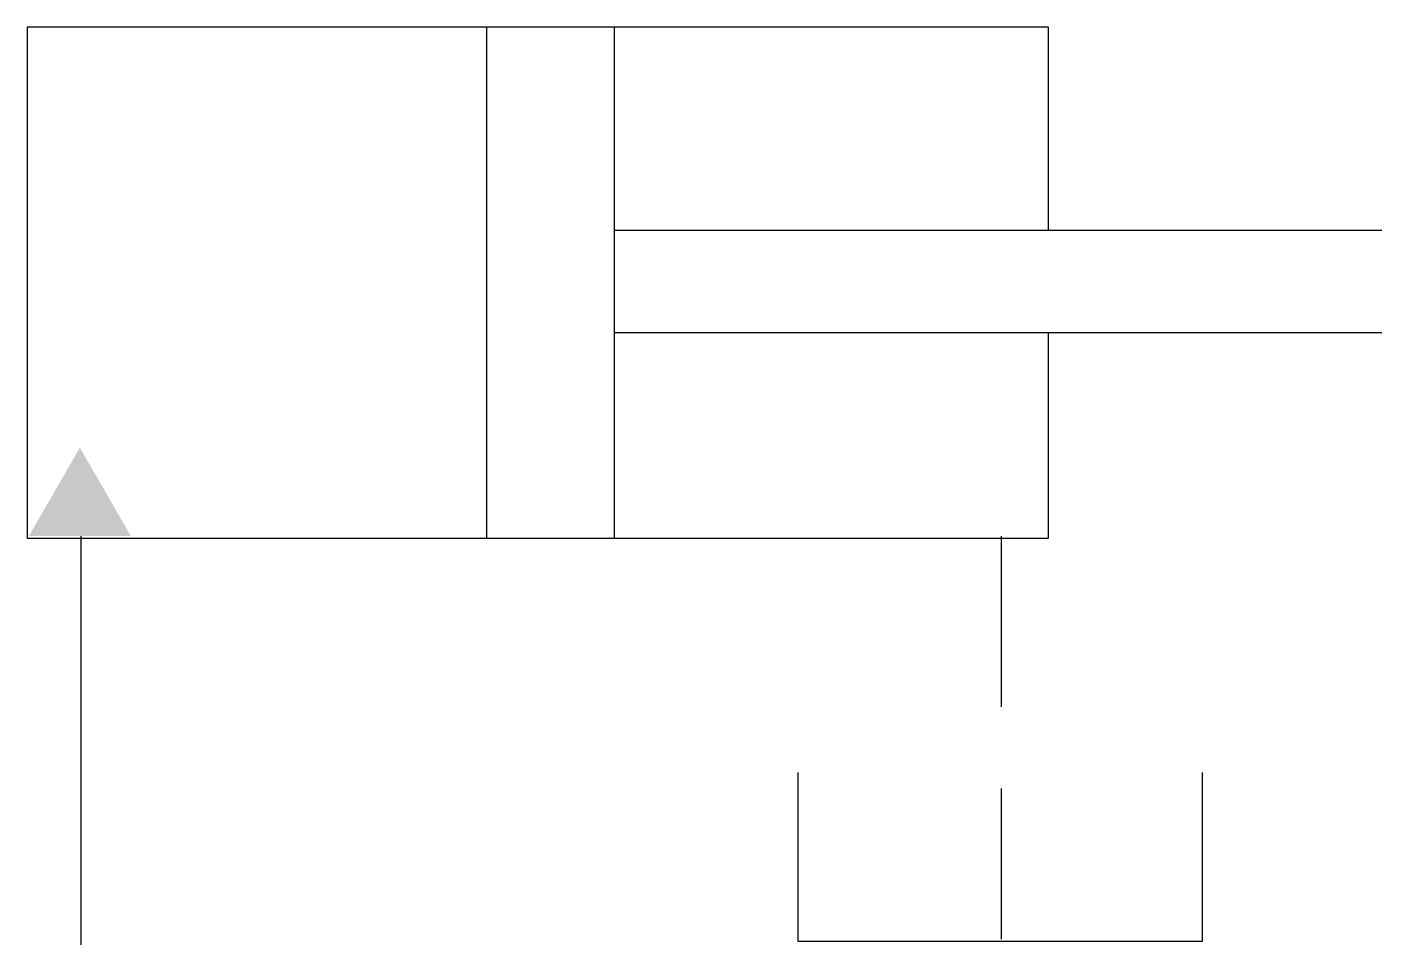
# Model space of a CAD drawing. Extents: x 511.1 to 537.6, y 307.8 to 325.8.
import ezdxf

# ---------------------------------------------------------------- set-up
doc = ezdxf.new("R2010")
doc.units = 0
doc.header["$LTSCALE"] = 5
doc.header["$MEASUREMENT"] = 0
doc.layers.add('11', color=1, linetype='CONTINUOUS')
doc.layers.add('12', color=2, linetype='CONTINUOUS')

# ---------------------------------------------------------------- blocks, each defined once
blk = doc.blocks.new('5171', base_point=(201.305, 88.5))
at = {"layer": '11'}
for p, q in [((201.383, 88.426), (201.383, 93.426)), ((213.383, 93.426), (213.383, 88.426)), ((213.383, 88.426), (201.383, 88.426))]:
    blk.add_line(p, q, dxfattribs=at)

msp = doc.modelspace()

# ---------------------------------------------------------------- linework, layer by layer
at = {"layer": '11'}
for p, q in [((511.112, 325.783), (511.112, 315.783)), ((531.112, 325.783), (511.112, 325.783)), ((520.106, 325.783), (520.106, 315.783)), ((522.606, 325.783), (522.606, 315.783)), ((531.112, 321.799), (531.112, 325.783)), ((537.637, 321.799), (522.606, 321.799)), ((537.637, 319.799), (522.606, 319.799)), ((531.112, 315.783), (531.112, 319.799)), ((511.112, 315.783), (531.112, 315.783)), ((512.165, 315.82), (512.165, 307.82))]:
    msp.add_line(p, q, dxfattribs=at)
at = {"layer": '12'}
for p, q in [((530.183, 315.82), (530.183, 312.481)), ((530.183, 310.881), (530.183, 307.934))]:
    msp.add_line(p, q, dxfattribs=at)
msp.add_solid([(511.145, 315.82), (512.145, 317.552), (513.145, 315.82)], dxfattribs=at)

# ---------------------------------------------------------------- block references
at = {"layer": '11', "xscale": -0.66, "yscale": 0.66, "zscale": 0.66}
msp.add_blockref('5171', (534.176, 307.944), dxfattribs=at)

doc.saveas('drawing.dxf')
